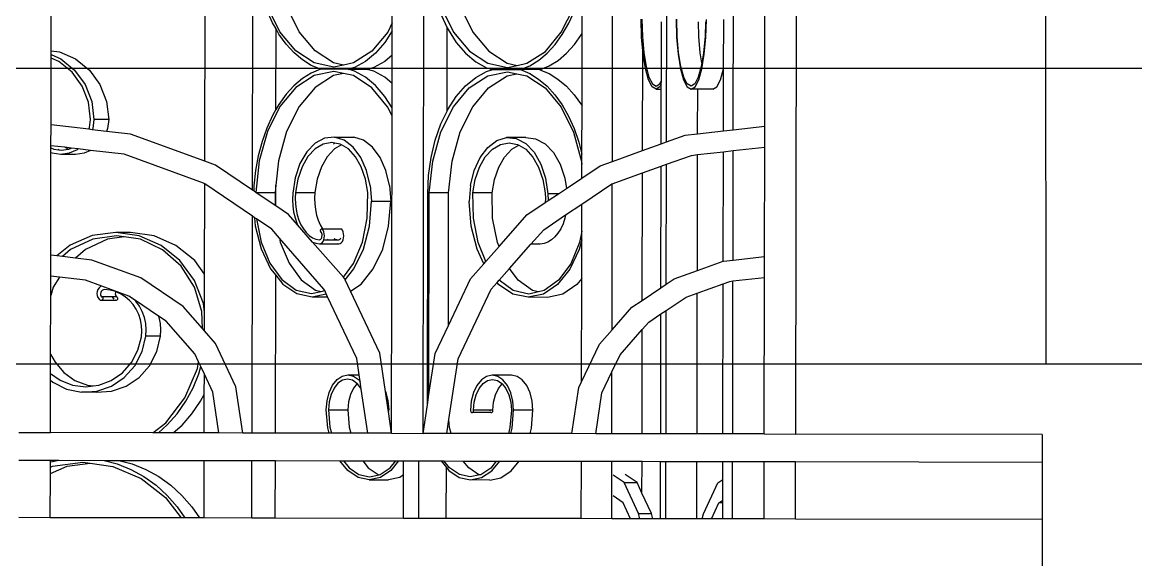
# Model space of a CAD drawing. Header units: millimetres. Extents: x 173236 to 801264, y -94969 to 615039.
# Drawn here: x 298172 to 298737, y -1973 to -1700 of the extents above; entities that cross this region are included whole.
import ezdxf

# ---------------------------------------------------------------- set-up
doc = ezdxf.new("R2010")
doc.units = ezdxf.units.MM
doc.header["$MEASUREMENT"] = 0
for name, color, linetype in [('VOX-A-ELEV-4-FAR', 137, 'Continuous'), ('VOX-A-STAIRS-STEPS', 140, 'Continuous'), ('VOX-A-WALL-PATT', 233, 'Continuous')]:
    doc.layers.add(name, color=color, linetype=linetype)

# ---------------------------------------------------------------- blocks, each defined once
blk = doc.blocks.new('STAIR')
at = {"layer": 'VOX-A-WALL-PATT'}
for p, q in [((293855.68, 853.59), (293856.96, 1553.93)), ((293871.38, 697.3), (293872.94, 1553.9)), ((293682.29, 697.64), (293683.62, 1423.82)), ((293493.56, 891.89), (293494.2, 1244.72)), ((293839.7, 851.78), (293840.14, 1091.04)), ((293571.5, 835.77), (293571.93, 1071.05)), ((293778.35, 835.66), (293778.77, 1070.63)), ((293805.85, 845.58), (293806.26, 1071.59)), ((293666.69, 906.05), (293666.88, 1011.36)), ((293595.71, 821.13), (293596.01, 983.63)), ((293763.03, 900.6), (293763.07, 925.01)), ((293605.91, 906.12), (293603.07, 912.45)), ((293609.66, 901.49), (293603.38, 914.18)), ((293619.46, 901.47), (293613.18, 914.16)), ((293691.46, 914.02), (293697.75, 901.33)), ((293691.46, 910.03), (293694.53, 903.56)), ((293701.26, 914), (293707.55, 901.31)), ((293752.45, 901.23), (293758.78, 913.9)), ((293756.22, 905.85), (293759.08, 912.16)), ((293607.73, 902.92), (293605.91, 906.12)), ((293666.69, 906.05), (293664.37, 901.39)), ((293666.69, 901.96), (293666.69, 906.05)), ((293752.93, 900.1), (293756.22, 905.85)), ((293793.18, 898.69), (293792.94, 907.88)), ((293793.33, 907.88), (293793.57, 899.09)), ((293803.21, 876.43), (293803.26, 906.59)), ((293810.73, 907.85), (293810.97, 898.66)), ((293811.23, 899.06), (293811, 907.85)), ((293822.26, 899.04), (293822.06, 906.56)), ((293825.62, 906.55), (293825.4, 899.04)), ((293825.78, 898.63), (293826.06, 907.82)), ((293834.82, 882.91), (293834.87, 907.8)), ((293607.65, 862.11), (293607.73, 902.92)), ((293609.18, 900.36), (293607.73, 902.92)), ((293612.83, 895.25), (293609.18, 900.36)), ((293617.72, 891.79), (293609.66, 901.49)), ((293627.52, 891.77), (293619.46, 901.47)), ((293664.37, 901.39), (293656.28, 891.72)), ((293666.69, 901.96), (293662.93, 896.13)), ((293666.66, 889.55), (293666.69, 901.96)), ((293694.46, 861.15), (293694.53, 903.56)), ((293694.53, 903.56), (293694.99, 902.59)), ((293694.99, 902.59), (293699.16, 896.06)), ((293697.75, 901.33), (293705.8, 891.63)), ((293707.55, 901.31), (293715.6, 891.61)), ((293744.36, 891.56), (293752.45, 901.23)), ((293749.26, 895.01), (293752.93, 900.1)), ((293759.06, 894.99), (293762.73, 900.08)), ((293762.73, 900.08), (293763.03, 900.6)), ((293762.96, 863.86), (293763.03, 900.6)), ((293793.79, 891.79), (293793.18, 898.69)), ((293793.57, 899.09), (293794.28, 890.91)), ((293810.97, 898.66), (293811.72, 890.1)), ((293811.95, 890.88), (293811.23, 899.06)), ((293822.98, 890.86), (293822.26, 899.04)), ((293825.4, 899.04), (293824.65, 890.85)), ((293825, 890.08), (293825.78, 898.63)), ((293616.82, 890.86), (293612.83, 895.25)), ((293662.93, 896.13), (293658.2, 890.68)), ((293699.16, 896.06), (293703.87, 890.59)), ((293745.26, 890.62), (293749.26, 895.01)), ((293755.06, 890.61), (293759.06, 894.99)), ((293493.49, 854.25), (293493.55, 888.12)), ((293493.55, 888.12), (293493.56, 889.9)), ((293497.48, 886.4), (293493.55, 888.12)), ((293493.56, 891.89), (293497.86, 891.29)), ((293493.56, 889.9), (293493.56, 891.89)), ((293493.56, 889.9), (293498.49, 887.74)), ((293497.86, 891.29), (293505.98, 887.73)), ((293498.49, 887.74), (293505.45, 882.09)), ((293505.98, 887.73), (293512.95, 882.08)), ((293621.09, 887.23), (293616.82, 890.86)), ((293627.03, 885.69), (293617.72, 891.79)), ((293625.59, 884.42), (293621.09, 887.23)), ((293636.83, 885.68), (293627.52, 891.77)), ((293656.28, 891.72), (293646.95, 885.66)), ((293658.2, 890.68), (293653.03, 886.4)), ((293666.66, 889.55), (293662.83, 886.38)), ((293666.64, 875.26), (293666.66, 889.55)), ((293703.87, 890.59), (293709.03, 886.3)), ((293705.8, 891.63), (293715.11, 885.53)), ((293715.6, 891.61), (293724.91, 885.52)), ((293735.03, 885.5), (293744.36, 891.56)), ((293740.97, 887.01), (293745.26, 890.62)), ((293750.77, 887), (293755.06, 890.61)), ((293793.69, 841.2), (293793.79, 891.79)), ((293793.93, 890.13), (293793.79, 891.79)), ((293795.14, 882.78), (293793.93, 890.13)), ((293794.28, 890.91), (293795.44, 883.88)), ((293811.72, 890.1), (293812.93, 882.75)), ((293813.1, 883.85), (293811.95, 890.88)), ((293823.8, 885.81), (293822.98, 890.86)), ((293823.77, 882.73), (293825, 890.08)), ((293824.65, 890.85), (293823.8, 885.81)), ((293504.14, 881), (293497.48, 886.4)), ((293505.45, 882.09), (293510.79, 874.73)), ((293512.95, 882.08), (293518.29, 874.72)), ((293630.27, 882.47), (293625.59, 884.42)), ((293630.27, 882.47), (293625.59, 880.54)), ((293636.98, 883.61), (293627.03, 885.69)), ((293644.31, 882.45), (293630.27, 882.47)), ((293641.88, 884.62), (293636.83, 885.68)), ((293641.88, 884.62), (293636.98, 883.61)), ((293646.95, 885.66), (293641.88, 884.62)), ((293647.53, 883.39), (293644.31, 882.45)), ((293647.53, 881.49), (293644.31, 882.45)), ((293644.31, 882.45), (293654.11, 882.43)), ((293653.03, 886.4), (293647.53, 883.39)), ((293653.01, 878.46), (293647.53, 881.49)), ((293657.33, 883.38), (293654.11, 882.43)), ((293657.33, 881.47), (293654.11, 882.43)), ((293662.83, 886.38), (293657.33, 883.38)), ((293709.03, 886.3), (293714.52, 883.27)), ((293714.51, 881.37), (293717.73, 882.31)), ((293714.52, 883.27), (293717.73, 882.31)), ((293715.11, 885.53), (293725.06, 883.45)), ((293717.73, 882.31), (293731.78, 882.29)), ((293724.91, 885.52), (293729.97, 884.45)), ((293725.06, 883.45), (293729.97, 884.45)), ((293729.97, 884.45), (293735.03, 885.5)), ((293731.78, 882.29), (293736.46, 884.22)), ((293741.58, 882.27), (293731.78, 882.29)), ((293731.78, 882.29), (293736.45, 880.34)), ((293736.46, 884.22), (293740.97, 887.01)), ((293741.58, 882.27), (293746.26, 884.2)), ((293741.58, 882.27), (293746.25, 880.32)), ((293746.26, 884.2), (293750.77, 887)), ((293796.71, 877.14), (293795.14, 882.78)), ((293795.44, 883.88), (293796.94, 878.48)), ((293812.93, 882.75), (293814.5, 877.11)), ((293814.61, 878.45), (293813.1, 883.85)), ((293823.47, 883.83), (293821.94, 878.44)), ((293822.17, 877.09), (293823.77, 882.73)), ((293823.8, 885.81), (293823.47, 883.83)), ((293833.19, 877.07), (293834.79, 882.71)), ((293834.77, 851.22), (293834.79, 882.71)), ((293834.79, 882.71), (293834.82, 882.91)), ((293509.24, 873.96), (293504.14, 881)), ((293621.07, 877.75), (293616.79, 874.14)), ((293627.01, 879.26), (293617.69, 873.21)), ((293625.59, 880.54), (293621.07, 877.75)), ((293636.98, 881.32), (293627.01, 879.26)), ((293636.81, 879.25), (293627.49, 873.19)), ((293641.88, 880.29), (293636.81, 879.25)), ((293641.88, 880.29), (293636.98, 881.32)), ((293646.94, 879.23), (293641.88, 880.29)), ((293656.24, 873.13), (293646.94, 879.23)), ((293658.17, 874.17), (293653.01, 878.46)), ((293662.81, 878.44), (293657.33, 881.47)), ((293666.64, 875.26), (293662.81, 878.44)), ((293703.84, 874.08), (293709.01, 878.36)), ((293705.77, 873.04), (293715.1, 879.1)), ((293709.01, 878.36), (293714.51, 881.37)), ((293715.1, 879.1), (293725.06, 881.15)), ((293715.57, 873.03), (293724.9, 879.09)), ((293724.9, 879.09), (293729.96, 880.13)), ((293725.06, 881.15), (293729.96, 880.13)), ((293729.96, 880.13), (293735.02, 879.07)), ((293735.02, 879.07), (293744.32, 872.97)), ((293736.45, 880.34), (293740.95, 877.53)), ((293740.95, 877.53), (293745.23, 873.9)), ((293746.25, 880.32), (293750.75, 877.51)), ((293750.75, 877.51), (293755.03, 873.89)), ((293798.56, 873.59), (293796.71, 877.14)), ((293796.94, 878.48), (293798.71, 875.09)), ((293802.5, 875.08), (293803.21, 876.43)), ((293803.2, 874.88), (293803.21, 876.43)), ((293814.5, 877.11), (293816.35, 873.56)), ((293816.37, 875.06), (293814.61, 878.45)), ((293821.94, 878.44), (293820.17, 875.05)), ((293820.31, 873.55), (293822.17, 877.09)), ((293831.34, 873.53), (293833.19, 877.07)), ((293512.45, 865.77), (293509.24, 873.96)), ((293510.79, 874.73), (293514.14, 866.17)), ((293518.29, 874.72), (293521.64, 866.15)), ((293617.69, 873.21), (293609.6, 863.53)), ((293616.79, 874.14), (293612.78, 869.76)), ((293627.49, 873.19), (293619.4, 863.51)), ((293664.3, 863.43), (293656.24, 873.13)), ((293662.88, 868.7), (293658.17, 874.17)), ((293666.61, 862.85), (293666.64, 875.26)), ((293697.68, 863.37), (293705.77, 873.04)), ((293699.11, 868.63), (293703.84, 874.08)), ((293707.48, 863.35), (293715.57, 873.03)), ((293744.32, 872.97), (293752.38, 863.27)), ((293745.23, 873.9), (293749.22, 869.51)), ((293755.03, 873.89), (293759.02, 869.49)), ((293800.54, 872.38), (293798.56, 873.59)), ((293798.71, 875.09), (293800.6, 873.93)), ((293802.52, 873.59), (293800.54, 872.38)), ((293800.54, 872.38), (293803.2, 872.38)), ((293800.6, 873.93), (293802.5, 875.08)), ((293803.2, 874.88), (293802.52, 873.59)), ((293803.15, 844.61), (293803.2, 872.38)), ((293803.2, 872.38), (293803.2, 874.88)), ((293816.35, 873.56), (293818.33, 872.35)), ((293818.27, 873.9), (293816.37, 875.06)), ((293820.17, 875.05), (293818.27, 873.9)), ((293818.33, 872.35), (293820.31, 873.55)), ((293821.65, 872.34), (293818.33, 872.35)), ((293821.61, 849.72), (293821.65, 872.34)), ((293829.35, 872.33), (293821.65, 872.34)), ((293829.35, 872.33), (293831.34, 873.53)), ((293513.53, 856.98), (293512.45, 865.77)), ((293514.14, 866.17), (293515.27, 856.98)), ((293521.64, 866.15), (293522.77, 856.97)), ((293609.11, 864.66), (293607.65, 862.11)), ((293612.78, 869.76), (293609.11, 864.66)), ((293666.61, 862.85), (293662.88, 868.7)), ((293694.92, 862.12), (293699.11, 868.63)), ((293749.22, 869.51), (293752.87, 864.4)), ((293759.02, 869.49), (293762.67, 864.38)), ((293605.82, 858.92), (293602.96, 852.6)), ((293609.6, 863.53), (293603.27, 850.86)), ((293607.65, 862.11), (293605.82, 858.92)), ((293619.4, 863.51), (293613.07, 850.85)), ((293666.61, 858.77), (293664.3, 863.43)), ((293666.61, 858.77), (293666.61, 862.85)), ((293691.35, 850.7), (293697.68, 863.37)), ((293691.36, 854.69), (293694.46, 861.15)), ((293694.46, 861.15), (293694.92, 862.12)), ((293701.15, 850.69), (293707.48, 863.35)), ((293752.38, 863.27), (293758.66, 850.58)), ((293752.87, 864.4), (293756.13, 858.64)), ((293762.67, 864.38), (293762.96, 863.86)), ((293762.92, 839.45), (293762.96, 863.86)), ((293493.47, 843.66), (293493.49, 854.25)), ((293512.64, 852.01), (293493.49, 854.25)), ((293513.02, 852.96), (293513.53, 856.98)), ((293515.27, 856.98), (293514.69, 852.39)), ((293522.77, 856.97), (293515.27, 856.98)), ((293522.77, 856.97), (293522.19, 852.38)), ((293666.31, 697.67), (293666.61, 858.77)), ((293688.5, 846.5), (293691.36, 854.69)), ((293756.13, 858.64), (293758.97, 852.32)), ((293839.7, 851.78), (293855.68, 853.59)), ((293855.66, 843), (293855.68, 853.59)), ((293512.64, 852.01), (293513.02, 852.96)), ((293514.45, 851.79), (293512.64, 852.01)), ((293514.69, 852.39), (293514.45, 851.79)), ((293521.62, 850.95), (293514.45, 851.79)), ((293522.19, 852.38), (293521.62, 850.95)), ((293533.81, 849.53), (293521.62, 850.95)), ((293571.5, 835.77), (293533.81, 849.53)), ((293603.27, 850.86), (293599.11, 836.03)), ((293602.96, 852.6), (293600.57, 845.8)), ((293613.07, 850.85), (293608.91, 836.01)), ((293637.31, 847.95), (293632.29, 847.43)), ((293642.25, 846.42), (293637.31, 847.95)), ((293637.31, 847.95), (293647.11, 847.93)), ((293652.05, 846.4), (293647.11, 847.93)), ((293687.19, 835.87), (293691.35, 850.7)), ((293696.99, 835.85), (293701.15, 850.69)), ((293719.66, 846.28), (293724.61, 847.79)), ((293734.4, 847.77), (293724.61, 847.79)), ((293724.61, 847.79), (293729.62, 847.25)), ((293734.4, 847.77), (293739.42, 847.24)), ((293758.66, 850.58), (293762.77, 835.73)), ((293758.97, 852.32), (293761.34, 845.5)), ((293805.85, 845.58), (293815.35, 849.01)), ((293815.35, 849.01), (293821.61, 849.72)), ((293821.61, 849.72), (293834.77, 851.22)), ((293834.77, 851.22), (293839.7, 851.78)), ((293493.47, 842.62), (293493.47, 843.66)), ((293500.43, 842.85), (293493.47, 843.66)), ((293493.47, 842.62), (293494.91, 841.99)), ((293493.47, 840.13), (293493.47, 842.62)), ((293494.91, 841.99), (293497.48, 841.65)), ((293497.48, 841.65), (293497.06, 841.99)), ((293498.73, 841.45), (293502.41, 841.98)), ((293500.43, 842.85), (293502.41, 841.98)), ((293503.68, 842.46), (293500.43, 842.85)), ((293502.41, 841.98), (293502.48, 841.97)), ((293502.48, 841.97), (293502.55, 841.98)), ((293502.55, 841.98), (293503.68, 842.46)), ((293507.33, 842.04), (293503.68, 842.46)), ((293507.33, 842.04), (293506.82, 841.63)), ((293513.59, 841.3), (293507.33, 842.04)), ((293600.57, 845.8), (293598.66, 838.59)), ((293627.5, 844.91), (293623.25, 840.53)), ((293627.52, 842.04), (293623.89, 838.11)), ((293632.29, 847.43), (293627.5, 844.91)), ((293631.62, 844.48), (293627.52, 842.04)), ((293635.96, 845.3), (293631.62, 844.48)), ((293637.32, 842.02), (293633.69, 838.09)), ((293637.52, 845), (293635.96, 845.3)), ((293637.3, 844.89), (293636.9, 844.47)), ((293637.52, 845), (293637.3, 844.89)), ((293640.85, 844.12), (293637.32, 842.02)), ((293640.29, 844.46), (293637.52, 845)), ((293640.85, 844.12), (293640.29, 844.46)), ((293644.38, 842.01), (293640.85, 844.12)), ((293646.8, 842.94), (293642.25, 846.42)), ((293648, 838.07), (293644.38, 842.01)), ((293650.67, 837.74), (293646.8, 842.94)), ((293656.6, 842.92), (293652.05, 846.4)), ((293660.47, 837.72), (293656.6, 842.92)), ((293686.41, 837.72), (293688.5, 846.5)), ((293711.21, 837.63), (293715.1, 842.82)), ((293715.1, 842.82), (293719.66, 846.28)), ((293717.52, 841.87), (293721.62, 844.31)), ((293721.62, 844.31), (293725.95, 845.14)), ((293725.95, 845.14), (293730.28, 844.3)), ((293727.32, 841.85), (293730.85, 843.96)), ((293729.62, 847.25), (293734.4, 844.71)), ((293730.28, 844.3), (293730.85, 843.96)), ((293730.85, 843.96), (293734.37, 841.84)), ((293734.4, 844.71), (293738.64, 840.32)), ((293739.42, 847.24), (293744.2, 844.69)), ((293744.2, 844.69), (293748.44, 840.3)), ((293761.34, 845.5), (293762.92, 839.45)), ((293793.69, 841.2), (293803.15, 844.61)), ((293803.15, 844.61), (293805.85, 845.58)), ((293839.68, 841.19), (293855.66, 843)), ((293855.56, 787.4), (293855.66, 843)), ((293493.37, 788.06), (293493.47, 840.13)), ((293494.04, 839.88), (293493.47, 840.13)), ((293498.4, 839.27), (293494.04, 839.88)), ((293497.54, 841.62), (293497.48, 841.65)), ((293497.54, 841.62), (293498.73, 841.45)), ((293502.76, 839.87), (293498.4, 839.27)), ((293505.89, 839.26), (293498.4, 839.27)), ((293506.82, 841.63), (293502.76, 839.87)), ((293510.25, 839.85), (293505.89, 839.26)), ((293513.59, 841.3), (293510.25, 839.85)), ((293530.66, 839.3), (293513.59, 841.3)), ((293570.93, 824.61), (293530.66, 839.3)), ((293598.66, 838.59), (293597.28, 831.09)), ((293623.25, 840.53), (293619.81, 834.58)), ((293623.89, 838.11), (293620.92, 832.92)), ((293633.69, 838.09), (293630.72, 832.9)), ((293650.95, 832.86), (293648, 838.07)), ((293653.62, 831.13), (293650.67, 837.74)), ((293663.42, 831.12), (293660.47, 837.72)), ((293685.13, 828.54), (293686.41, 837.72)), ((293708.24, 831.04), (293711.21, 837.63)), ((293710.91, 832.75), (293713.88, 837.95)), ((293713.88, 837.95), (293717.52, 841.87)), ((293720.71, 832.74), (293723.68, 837.93)), ((293723.68, 837.93), (293727.32, 841.85)), ((293734.37, 841.84), (293737.99, 837.9)), ((293737.99, 837.9), (293740.94, 832.7)), ((293738.64, 840.32), (293742.06, 834.35)), ((293748.44, 840.3), (293751.86, 834.34)), ((293762.91, 834.34), (293762.92, 839.45)), ((293778.35, 835.66), (293793.69, 841.2)), ((293805.83, 834.22), (293818.46, 838.78)), ((293818.46, 838.78), (293821.59, 839.13)), ((293821.48, 780.24), (293821.59, 839.13)), ((293821.59, 839.13), (293834.75, 840.63)), ((293834.65, 784.99), (293834.75, 840.63)), ((293834.75, 840.63), (293839.68, 841.19)), ((293839.58, 785.58), (293839.68, 841.19)), ((293576.99, 833.77), (293571.5, 835.77)), ((293595.71, 821.13), (293576.99, 833.77)), ((293597.28, 831.09), (293596.44, 823.37)), ((293599.11, 836.03), (293597.39, 819.99)), ((293608.91, 836.01), (293607.58, 823.63)), ((293619.81, 834.58), (293617.38, 827.42)), ((293620.92, 832.92), (293618.78, 826.75)), ((293630.72, 832.9), (293628.58, 826.73)), ((293653.07, 826.68), (293650.95, 832.86)), ((293655.46, 823.55), (293653.62, 831.13)), ((293665.26, 823.53), (293663.42, 831.12)), ((293685.47, 819.81), (293687.19, 835.87)), ((293695.27, 819.8), (293696.99, 835.85)), ((293706.37, 823.45), (293708.24, 831.04)), ((293708.77, 826.58), (293710.91, 832.75)), ((293718.57, 826.56), (293720.71, 832.74)), ((293740.94, 832.7), (293743.06, 826.52)), ((293742.06, 834.35), (293744.46, 827.19)), ((293751.86, 834.34), (293754.26, 827.17)), ((293762.77, 835.73), (293762.91, 834.34)), ((293762.9, 827.24), (293762.91, 834.34)), ((293762.9, 827.24), (293772.11, 833.41)), ((293772.11, 833.41), (293778.35, 835.66)), ((293793.67, 829.83), (293803.13, 833.24)), ((293803.01, 771.49), (293803.13, 833.24)), ((293803.13, 833.24), (293805.83, 834.22)), ((293805.72, 773.3), (293805.83, 834.22)), ((293617.38, 827.42), (293616.13, 819.52)), ((293618.78, 826.75), (293617.58, 819.94)), ((293628.58, 826.73), (293627.38, 819.92)), ((293654.24, 819.87), (293653.07, 826.68)), ((293684.69, 819.16), (293685.13, 828.54)), ((293707.58, 819.77), (293708.77, 826.58)), ((293717.38, 819.76), (293718.57, 826.56)), ((293743.06, 826.52), (293744.23, 819.71)), ((293744.46, 827.19), (293745.69, 819.28)), ((293754.26, 827.17), (293755.07, 821.99)), ((293755.07, 821.99), (293762.9, 827.24)), ((293778.32, 824.29), (293793.67, 829.83)), ((293793.55, 765.15), (293793.67, 829.83)), ((293571.48, 824.23), (293570.93, 824.61)), ((293571.4, 778.46), (293571.48, 824.23)), ((293595.69, 807.89), (293571.48, 824.23)), ((293596.34, 820.7), (293595.71, 821.13)), ((293596.44, 823.37), (293596.34, 820.7)), ((293597.39, 819.99), (293596.34, 820.7)), ((293597.42, 819.97), (293597.39, 819.99)), ((293597.42, 819.97), (293607.19, 819.96)), ((293607.31, 813.3), (293597.42, 819.97)), ((293607.58, 823.63), (293607.19, 819.96)), ((293607.19, 819.96), (293607.31, 813.3)), ((293607.56, 813.13), (293607.58, 823.63)), ((293616.13, 819.52), (293616.02, 816.34)), ((293617.58, 819.94), (293617.42, 817.03)), ((293617.58, 819.94), (293627.38, 819.92)), ((293627.38, 819.92), (293627.22, 817.01)), ((293653.96, 806.95), (293654.24, 819.87)), ((293655.46, 823.55), (293656.07, 815.45)), ((293665.26, 823.53), (293665.87, 815.43)), ((293685.28, 717.31), (293685.47, 819.81)), ((293695.27, 819.8), (293685.47, 819.81)), ((293695.15, 752.31), (293695.27, 819.8)), ((293706.37, 823.45), (293705.73, 815.36)), ((293717.38, 819.76), (293707.58, 819.77)), ((293707.81, 806.85), (293707.58, 819.77)), ((293717.61, 806.83), (293717.38, 819.76)), ((293744.23, 819.71), (293744.38, 816.8)), ((293751, 819.27), (293755.07, 821.99)), ((293762.87, 814), (293778.14, 824.23)), ((293778.14, 824.23), (293778.32, 824.29)), ((293778.19, 750.13), (293778.32, 824.29)), ((293616.02, 816.34), (293616.18, 813.17)), ((293617.42, 817.03), (293617.51, 814.11)), ((293617.51, 814.11), (293617.86, 811.25)), ((293627.22, 817.01), (293627.31, 814.1)), ((293627.31, 814.1), (293627.66, 811.23)), ((293655.03, 802.88), (293656.07, 815.45)), ((293656.07, 815.45), (293665.87, 815.43)), ((293664.83, 802.86), (293665.87, 815.43)), ((293684.49, 712.12), (293684.69, 819.16)), ((293706.72, 802.78), (293705.73, 815.36)), ((293734.97, 808.53), (293744.31, 814.79)), ((293744.38, 816.8), (293744.31, 814.79)), ((293744.31, 814.79), (293745.77, 815.77)), ((293751, 819.27), (293745.69, 819.28)), ((293745.69, 819.28), (293745.79, 816.1)), ((293745.77, 815.77), (293751, 819.27)), ((293745.79, 816.1), (293745.77, 815.77)), ((293754.65, 808.5), (293762.87, 814)), ((293762.85, 800.28), (293762.87, 814)), ((293607.56, 813.13), (293607.31, 813.3)), ((293614.04, 808.75), (293607.56, 813.13)), ((293618.62, 803.51), (293614.04, 808.75)), ((293616.18, 813.17), (293616.61, 810.07)), ((293616.61, 810.07), (293617.31, 807.1)), ((293617.86, 811.25), (293618.45, 808.49)), ((293618.45, 808.49), (293619.27, 805.9)), ((293627.66, 811.23), (293628.25, 808.48)), ((293628.25, 808.48), (293629.07, 805.88)), ((293720.87, 792.5), (293734.97, 808.53)), ((293743.5, 801.03), (293754.65, 808.5)), ((293754.65, 808.5), (293754.26, 806.85)), ((293595.49, 697.8), (293595.69, 807.89)), ((293596.82, 807.13), (293595.69, 807.89)), ((293596.82, 807.13), (293597.15, 802.98)), ((293597.73, 806.52), (293596.82, 807.13)), ((293597.15, 802.98), (293600.12, 791.26)), ((293597.73, 806.52), (293600.05, 794.74)), ((293605.48, 801.28), (293597.73, 806.52)), ((293617.31, 807.1), (293618.25, 804.31)), ((293618.25, 804.31), (293618.62, 803.51)), ((293626.26, 794.76), (293618.62, 803.51)), ((293619.27, 805.9), (293620.31, 803.52)), ((293620.31, 803.52), (293621.54, 801.4)), ((293629.07, 805.88), (293630.11, 803.5)), ((293630.11, 803.5), (293631.31, 801.42)), ((293651.49, 794.65), (293653.96, 806.95)), ((293652.02, 791.16), (293655.03, 802.88)), ((293661.82, 791.14), (293664.83, 802.86)), ((293709.7, 791.06), (293706.72, 802.78)), ((293710.23, 794.54), (293707.81, 806.85)), ((293720.03, 794.52), (293717.61, 806.83)), ((293753.31, 804.07), (293752.13, 801.52)), ((293754.26, 806.85), (293753.31, 804.07)), ((293514.38, 798), (293503.25, 793.17)), ((293526.32, 799.64), (293514.38, 798)), ((293526.79, 797.98), (293514.64, 796.2)), ((293530.54, 797.42), (293522.13, 796.19)), ((293538.26, 797.96), (293526.32, 799.64)), ((293533.82, 799.62), (293526.32, 799.64)), ((293530.54, 797.42), (293526.79, 797.98)), ((293538.94, 796.16), (293530.54, 797.42)), ((293545.76, 797.95), (293533.82, 799.62)), ((293549.38, 793.09), (293538.26, 797.96)), ((293556.87, 793.07), (293545.76, 797.95)), ((293609.45, 796.73), (293605.48, 801.28)), ((293609.45, 796.73), (293609.85, 794.72)), ((293631.98, 770.92), (293609.45, 796.73)), ((293621.54, 801.4), (293622.95, 799.58)), ((293622.95, 799.58), (293624.49, 798.1)), ((293624.49, 798.1), (293626.16, 796.98)), ((293626.16, 796.98), (293627.9, 796.26)), ((293630.27, 800.51), (293630.29, 800.76)), ((293630.29, 800.26), (293630.27, 800.51)), ((293630.29, 800.76), (293630.36, 800.99)), ((293630.35, 800.03), (293630.29, 800.26)), ((293630.44, 799.83), (293630.35, 800.03)), ((293630.36, 800.99), (293630.45, 801.18)), ((293630.56, 799.67), (293630.44, 799.83)), ((293630.45, 801.18), (293630.58, 801.33)), ((293630.7, 799.57), (293630.56, 799.67)), ((293630.58, 801.33), (293630.72, 801.43)), ((293630.64, 796.53), (293630.86, 796.96)), ((293630.91, 799.11), (293630.7, 799.57)), ((293630.72, 801.43), (293630.87, 801.46)), ((293630.86, 796.96), (293631, 797.47)), ((293630.87, 801.46), (293631.03, 801.42)), ((293631.03, 798.59), (293630.91, 799.11)), ((293631, 797.47), (293631.06, 798.03)), ((293631.54, 800.78), (293631.03, 801.42)), ((293631.03, 801.42), (293631.31, 801.42)), ((293631.06, 798.03), (293631.03, 798.59)), ((293631.31, 801.42), (293640.52, 801.41)), ((293631.94, 799.94), (293631.54, 800.78)), ((293632.18, 798.96), (293631.94, 799.94)), ((293631.94, 795.94), (293632.18, 796.87)), ((293632.27, 797.92), (293632.18, 798.96)), ((293632.18, 796.87), (293632.27, 797.92)), ((293640.44, 796.51), (293640.62, 796.86)), ((293640.52, 801.41), (293640.67, 801.44)), ((293640.67, 801.44), (293640.83, 801.4)), ((293641.34, 800.76), (293640.83, 801.4)), ((293641.73, 799.92), (293641.34, 800.76)), ((293641.98, 798.95), (293641.73, 799.92)), ((293641.73, 795.88), (293641.98, 796.85)), ((293642.07, 797.9), (293641.98, 798.95)), ((293641.98, 796.85), (293642.07, 797.9)), ((293737.04, 793.68), (293743.5, 801.03)), ((293749.17, 797.36), (293747.45, 795.82)), ((293750.74, 799.27), (293749.17, 797.36)), ((293752.13, 801.52), (293750.74, 799.27)), ((293762.85, 800.28), (293761.68, 794.45)), ((293762.84, 795.82), (293762.85, 800.28)), ((293503.25, 793.17), (293496.45, 787.7)), ((293514.64, 796.2), (293503.42, 790.95)), ((293522.13, 796.19), (293510.91, 790.94)), ((293550.14, 790.87), (293538.94, 796.16)), ((293558.91, 785.35), (293549.38, 793.09)), ((293566.41, 785.33), (293556.87, 793.07)), ((293600.05, 794.74), (293604.47, 784)), ((293600.12, 791.26), (293604.87, 781.18)), ((293609.85, 794.72), (293614.27, 783.98)), ((293626.26, 794.76), (293627.81, 794.17)), ((293641.85, 776.89), (293626.26, 794.76)), ((293627.81, 794.17), (293629.77, 793.88)), ((293627.9, 796.26), (293629.69, 795.94)), ((293629.69, 795.94), (293630.03, 796)), ((293629.77, 793.88), (293630.41, 794.02)), ((293629.77, 793.88), (293639.57, 793.86)), ((293630.03, 796), (293630.36, 796.2)), ((293630.36, 796.2), (293630.64, 796.53)), ((293630.41, 794.02), (293631.01, 794.42)), ((293631.01, 794.42), (293631.53, 795.06)), ((293631.53, 795.06), (293631.93, 795.9)), ((293631.93, 795.9), (293631.94, 795.94)), ((293631.94, 795.94), (293634.02, 795.93)), ((293633.62, 796.25), (293633.88, 796.02)), ((293633.88, 796.02), (293634.02, 795.93)), ((293634.02, 795.93), (293634.08, 795.89)), ((293634.08, 795.89), (293639.49, 795.92)), ((293637.05, 796.51), (293637.7, 796.24)), ((293637.7, 796.24), (293639.49, 795.92)), ((293638.62, 794), (293639.57, 793.86)), ((293639.49, 795.92), (293639.83, 795.98)), ((293639.57, 793.86), (293640.21, 794)), ((293639.83, 795.98), (293640.16, 796.18)), ((293640.16, 796.18), (293640.44, 796.51)), ((293640.21, 794), (293640.81, 794.4)), ((293640.81, 794.4), (293641.33, 795.04)), ((293641.33, 795.04), (293641.73, 795.88)), ((293647.02, 783.92), (293651.49, 794.65)), ((293647.24, 781.11), (293652.02, 791.16)), ((293657.04, 781.09), (293661.82, 791.14)), ((293714.2, 784.91), (293710.23, 794.54)), ((293714.2, 784.91), (293720.87, 792.5)), ((293720.87, 792.5), (293720.03, 794.52)), ((293726.22, 781.37), (293737.04, 793.68)), ((293741.75, 793.68), (293737.04, 793.68)), ((293741.11, 793.82), (293740.89, 793.96)), ((293741.75, 793.68), (293741.11, 793.82)), ((293743.71, 793.96), (293741.75, 793.68)), ((293745.62, 794.67), (293743.71, 793.96)), ((293747.45, 795.82), (293745.62, 794.67)), ((293761.68, 794.45), (293757.21, 783.72)), ((293762.84, 795.82), (293761.59, 790.96)), ((293762.8, 776.17), (293762.84, 795.82)), ((293493.35, 777.47), (293493.37, 788.06)), ((293496.45, 787.7), (293493.37, 788.06)), ((293499.35, 787.36), (293496.45, 787.7)), ((293503.42, 790.95), (293499.35, 787.36)), ((293505.98, 786.58), (293499.35, 787.36)), ((293510.91, 790.94), (293505.98, 786.58)), ((293514.14, 785.63), (293505.98, 786.58)), ((293539.11, 776.51), (293514.14, 785.63)), ((293559.52, 782.53), (293550.14, 790.87)), ((293713.15, 783.72), (293709.7, 791.06)), ((293761.59, 790.96), (293756.81, 780.91)), ((293834.79, 785.04), (293839.58, 785.58)), ((293839.58, 785.58), (293855.56, 787.4)), ((293855.54, 776.81), (293855.56, 787.4)), ((293566.23, 775.27), (293558.91, 785.35)), ((293566.35, 771.78), (293559.52, 782.53)), ((293571.4, 778.46), (293566.41, 785.33)), ((293604.47, 784), (293610.56, 775.67)), ((293604.87, 781.18), (293607.5, 777.89)), ((293614.27, 783.98), (293620.36, 775.65)), ((293641.85, 776.89), (293647.02, 783.92)), ((293642.76, 775.55), (293647.24, 781.11)), ((293650.82, 773.38), (293657.04, 781.09)), ((293706.44, 776.08), (293713.15, 783.72)), ((293713.15, 783.72), (293714.2, 784.91)), ((293720.92, 775.34), (293726.22, 781.37)), ((293730.55, 775.45), (293726.22, 781.37)), ((293756.81, 780.91), (293750.59, 773.2)), ((293757.21, 783.72), (293751.09, 775.41)), ((293809.78, 776.02), (293821.48, 780.24)), ((293821.48, 780.24), (293834.65, 784.99)), ((293834.65, 784.99), (293834.79, 785.04)), ((293493.33, 767.68), (293493.35, 777.47)), ((293497.86, 776.94), (293493.35, 777.47)), ((293497.86, 776.94), (293494.64, 771.92)), ((293510.99, 775.4), (293497.86, 776.94)), ((293519.25, 772.39), (293510.99, 775.4)), ((293560.54, 762.05), (293539.11, 776.51)), ((293570.81, 763.54), (293566.23, 775.27)), ((293571.36, 759.09), (293571.4, 778.46)), ((293607.35, 697.78), (293607.5, 777.89)), ((293607.5, 777.89), (293611.06, 773.45)), ((293610.56, 775.67), (293617.83, 770.39)), ((293620.36, 775.65), (293627.63, 770.37)), ((293642.45, 776.19), (293641.85, 776.89)), ((293642.76, 775.55), (293642.45, 776.19)), ((293645.46, 769.8), (293642.76, 775.55)), ((293695.15, 752.31), (293706.44, 776.08)), ((293716.89, 770.76), (293719.89, 774.17)), ((293719.89, 774.17), (293720.92, 775.34)), ((293720.63, 773.25), (293719.89, 774.17)), ((293728.02, 770.18), (293720.92, 775.34)), ((293737.82, 770.17), (293730.55, 775.45)), ((293751.09, 775.41), (293743.8, 770.16)), ((293762.8, 776.17), (293760.39, 773.18)), ((293762.71, 723.72), (293762.8, 776.17)), ((293805.72, 773.3), (293809.78, 776.02)), ((293834.63, 773.62), (293837.9, 774.8)), ((293837.9, 774.8), (293839.56, 774.99)), ((293839.42, 697.35), (293839.56, 774.99)), ((293839.56, 774.99), (293855.54, 776.81)), ((293855.4, 697.32), (293855.54, 776.81)), ((293494.64, 771.92), (293493.33, 767.68)), ((293516.88, 769.68), (293516.75, 768.64)), ((293516.75, 768.64), (293516.87, 767.59)), ((293517.26, 770.66), (293516.88, 769.68)), ((293517.87, 771.5), (293517.26, 770.66)), ((293518.67, 772.14), (293517.87, 771.5)), ((293518.69, 769.08), (293518.6, 768.53)), ((293518.6, 768.53), (293518.65, 767.97)), ((293519.25, 772.39), (293518.67, 772.14)), ((293518.91, 769.6), (293518.69, 769.08)), ((293519.25, 770.03), (293518.91, 769.6)), ((293533.05, 767.35), (293519.25, 772.39)), ((293519.68, 770.36), (293519.25, 770.03)), ((293520.18, 770.56), (293519.68, 770.36)), ((293520.71, 770.61), (293520.18, 770.56)), ((293523.46, 770.29), (293520.71, 770.61)), ((293526.15, 769.57), (293523.46, 770.29)), ((293526.18, 769.07), (293526.1, 768.51)), ((293526.1, 768.51), (293526.15, 767.95)), ((293526.36, 769.48), (293526.15, 769.57)), ((293526.36, 769.48), (293526.18, 769.07)), ((293528.71, 768.45), (293526.36, 769.48)), ((293570.09, 759.47), (293566.35, 771.78)), ((293611.06, 773.45), (293618.27, 768.58)), ((293617.83, 770.39), (293625.72, 768.57)), ((293618.27, 768.58), (293626.02, 766.91)), ((293625.72, 768.57), (293630.62, 769.68)), ((293627.63, 770.37), (293630.62, 769.68)), ((293630.62, 769.68), (293632.37, 770.08)), ((293632.37, 770.08), (293631.98, 770.92)), ((293633.15, 768.42), (293632.37, 770.08)), ((293645.46, 769.8), (293650.82, 773.38)), ((293660.28, 738.31), (293645.46, 769.8)), ((293700.14, 735.49), (293716.89, 770.76)), ((293727.85, 768.38), (293720.63, 773.25)), ((293735.91, 768.37), (293728.02, 770.18)), ((293740.81, 769.48), (293735.91, 768.37)), ((293740.81, 769.48), (293737.82, 770.17)), ((293743.8, 770.16), (293740.81, 769.48)), ((293750.59, 773.2), (293743.35, 768.35)), ((293760.39, 773.18), (293753.15, 768.34)), ((293793.55, 765.15), (293803.01, 771.49)), ((293803.01, 771.49), (293805.72, 773.3)), ((293815.81, 766.84), (293821.46, 768.87)), ((293821.33, 697.39), (293821.46, 768.87)), ((293821.46, 768.87), (293834.63, 773.62)), ((293834.49, 697.36), (293834.63, 773.62)), ((293493.28, 737.92), (293493.33, 767.68)), ((293516.87, 767.59), (293517.26, 766.62)), ((293517.26, 766.62), (293517.86, 765.78)), ((293517.86, 765.78), (293518.66, 765.13)), ((293518.65, 767.97), (293518.84, 767.44)), ((293518.89, 765.1), (293518.66, 765.13)), ((293518.84, 767.44), (293519.15, 766.98)), ((293519.14, 765.13), (293518.89, 765.1)), ((293519.35, 765.22), (293519.14, 765.13)), ((293526.15, 765.12), (293519.14, 765.13)), ((293519.15, 766.98), (293519.37, 766.89)), ((293524.61, 766.97), (293519.15, 766.98)), ((293519.54, 765.37), (293519.35, 765.22)), ((293519.37, 766.89), (293519.56, 766.73)), ((293519.69, 765.57), (293519.54, 765.37)), ((293519.56, 766.73), (293519.7, 766.53)), ((293519.78, 765.8), (293519.69, 765.57)), ((293519.7, 766.53), (293519.79, 766.3)), ((293519.82, 766.05), (293519.78, 765.8)), ((293519.79, 766.3), (293519.82, 766.05)), ((293524.61, 766.97), (293524.75, 766.6)), ((293526.65, 766.97), (293524.61, 766.97)), ((293524.75, 766.6), (293525.34, 765.79)), ((293525.86, 765.36), (293526.15, 765.12)), ((293526.15, 767.95), (293526.34, 767.43)), ((293526.39, 765.08), (293526.15, 765.12)), ((293526.34, 767.43), (293526.65, 766.97)), ((293526.63, 765.11), (293526.39, 765.08)), ((293526.85, 765.21), (293526.63, 765.11)), ((293526.65, 766.97), (293526.87, 766.87)), ((293527.04, 765.36), (293526.85, 765.21)), ((293526.87, 766.87), (293527.05, 766.72)), ((293527.19, 765.55), (293527.04, 765.36)), ((293527.05, 766.72), (293527.2, 766.52)), ((293527.28, 765.79), (293527.19, 765.55)), ((293527.2, 766.52), (293527.28, 766.28)), ((293527.28, 766.28), (293527.31, 766.03)), ((293527.31, 766.03), (293527.28, 765.79)), ((293531.1, 766.97), (293528.71, 768.45)), ((293533.26, 765.15), (293531.1, 766.97)), ((293535.93, 765.41), (293533.05, 767.35)), ((293535.16, 763.03), (293533.26, 765.15)), ((293536.77, 760.65), (293535.16, 763.03)), ((293536.52, 764.78), (293535.93, 765.41)), ((293548.09, 757.2), (293535.93, 765.41)), ((293538.33, 762.23), (293536.52, 764.78)), ((293571.36, 759.09), (293570.81, 763.54)), ((293626.02, 766.91), (293633.15, 768.42)), ((293626.02, 766.91), (293633.87, 766.9)), ((293633.87, 766.9), (293633.15, 768.42)), ((293648.6, 735.59), (293633.87, 766.9)), ((293735.6, 766.71), (293727.85, 768.38)), ((293743.35, 768.35), (293735.6, 766.71)), ((293745.4, 766.69), (293735.6, 766.71)), ((293753.15, 768.34), (293745.4, 766.69)), ((293788.3, 761.63), (293793.55, 765.15)), ((293805.69, 760.06), (293815.81, 766.84)), ((293538.03, 758.05), (293536.77, 760.65)), ((293538.94, 755.29), (293538.03, 758.05)), ((293539.79, 759.44), (293538.33, 762.23)), ((293540.86, 756.47), (293539.79, 759.44)), ((293548.35, 756.46), (293548.09, 757.2)), ((293551.98, 754.57), (293548.09, 757.2)), ((293570.34, 750.81), (293560.54, 762.05)), ((293570.34, 750.81), (293570.09, 759.47)), ((293571.34, 749.66), (293571.36, 759.09)), ((293778.19, 750.13), (293788.3, 761.63)), ((293796.83, 754.13), (293802.99, 758.25)), ((293802.88, 697.42), (293802.99, 758.25)), ((293802.99, 758.25), (293805.69, 760.06)), ((293805.58, 697.42), (293805.69, 760.06)), ((293539.47, 752.43), (293538.94, 755.29)), ((293539.62, 749.51), (293539.47, 752.43)), ((293541.53, 753.37), (293540.86, 756.47)), ((293541.78, 750.2), (293541.53, 753.37)), ((293549.02, 753.36), (293548.35, 756.46)), ((293549.28, 750.19), (293549.02, 753.36)), ((293566.49, 737.94), (293551.98, 754.57)), ((293688.47, 738.25), (293695.15, 752.31)), ((293793.53, 750.37), (293796.83, 754.13)), ((293537.54, 739.8), (293539.37, 746.61)), ((293539.37, 746.61), (293539.62, 749.51)), ((293539.69, 739.12), (293541.62, 747.03)), ((293541.62, 747.03), (293541.78, 750.2)), ((293549.11, 747.01), (293541.62, 747.03)), ((293547.19, 739.11), (293549.11, 747.01)), ((293549.11, 747.01), (293549.28, 750.19)), ((293571.34, 749.66), (293570.34, 750.81)), ((293576.97, 743.22), (293571.34, 749.66)), ((293771.8, 742.86), (293778.19, 750.13)), ((293782.26, 737.55), (293793.53, 750.37)), ((293793.43, 697.44), (293793.53, 750.37)), ((293587.28, 721.31), (293576.97, 743.22)), ((293762.71, 723.72), (293771.8, 742.86)), ((293493.26, 728.01), (293493.28, 737.92)), ((293493.28, 737.92), (293495.51, 733.7)), ((293534.25, 733.63), (293537.54, 739.8)), ((293535.96, 731.97), (293539.69, 739.12)), ((293543.46, 731.95), (293547.19, 739.11)), ((293568.39, 733.9), (293566.49, 737.94)), ((293649.83, 727.29), (293648.6, 735.59)), ((293663.16, 718.88), (293660.28, 738.31)), ((293685.28, 717.31), (293688.47, 738.25)), ((293695.45, 704.66), (293700.14, 735.49)), ((293778.15, 728.9), (293782.26, 737.55)), ((293495.51, 733.7), (293500.06, 728.49)), ((293529.68, 728.44), (293534.25, 733.63)), ((293530.66, 726.02), (293535.96, 731.97)), ((293538.16, 726), (293543.46, 731.95)), ((293561.44, 715.66), (293567.83, 730.5)), ((293567.83, 730.5), (293568.39, 733.9)), ((293569.52, 731.5), (293568.39, 733.9)), ((293568.52, 727.93), (293569.52, 731.5)), ((293571.3, 727.71), (293569.52, 731.5)), ((293493.21, 697.99), (293493.26, 724.64)), ((293493.26, 728.01), (293498.14, 724.56)), ((293493.26, 724.64), (293493.26, 728.01)), ((293493.26, 724.64), (293494.41, 723.63)), ((293494.41, 723.63), (293501.42, 720.15)), ((293498.14, 724.56), (293504.44, 722.1)), ((293500.06, 728.49), (293505.64, 724.55)), ((293505.64, 724.55), (293511.94, 722.09)), ((293517.78, 722.08), (293524.09, 724.52)), ((293524.09, 724.52), (293529.68, 728.44)), ((293524.12, 721.65), (293530.66, 726.02)), ((293531.62, 721.63), (293538.16, 726)), ((293565.6, 720.73), (293568.52, 727.93)), ((293571.29, 717.38), (293571.3, 727.71)), ((293575.6, 718.59), (293571.3, 727.71)), ((293636.39, 722.12), (293638.66, 724.93)), ((293638.66, 724.93), (293641.31, 726.7)), ((293641.44, 724.59), (293639.12, 723.04)), ((293641.31, 726.7), (293644.14, 727.3)), ((293643.92, 725.12), (293641.44, 724.59)), ((293646.4, 724.58), (293643.92, 725.12)), ((293644.14, 727.3), (293646.97, 726.69)), ((293644.14, 727.3), (293649.83, 727.29)), ((293648.71, 723.02), (293646.4, 724.58)), ((293646.97, 726.69), (293649.6, 724.91)), ((293649.6, 724.91), (293650.32, 724.02)), ((293650.32, 724.02), (293649.83, 727.29)), ((293650.9, 720.12), (293650.32, 724.02)), ((293711.87, 724.8), (293709.59, 721.98)), ((293714.51, 726.57), (293711.87, 724.8)), ((293712.75, 722.91), (293715.07, 724.46)), ((293717.34, 727.17), (293714.51, 726.57)), ((293715.07, 724.46), (293717.55, 724.98)), ((293727.14, 727.15), (293717.34, 727.17)), ((293720.17, 726.56), (293717.34, 727.17)), ((293717.55, 724.98), (293720.03, 724.45)), ((293720.03, 724.45), (293722.34, 722.89)), ((293722.8, 724.78), (293720.17, 726.56)), ((293725.07, 721.96), (293722.8, 724.78)), ((293729.97, 726.54), (293727.14, 727.15)), ((293732.6, 724.76), (293729.97, 726.54)), ((293734.87, 721.94), (293732.6, 724.76)), ((293761.41, 720.99), (293762.71, 723.72)), ((293773.08, 718.23), (293778.15, 728.9)), ((293778.09, 697.47), (293778.15, 728.9)), ((293501.42, 720.15), (293509.02, 718.62)), ((293504.44, 722.1), (293511.11, 721.26)), ((293509.02, 718.62), (293516.75, 719.13)), ((293516.52, 718.6), (293509.02, 718.62)), ((293511.11, 721.26), (293514.86, 721.72)), ((293511.94, 722.09), (293514.86, 721.72)), ((293514.86, 721.72), (293517.78, 722.08)), ((293516.52, 718.6), (293524.25, 719.11)), ((293516.75, 719.13), (293524.12, 721.65)), ((293524.25, 719.11), (293531.62, 721.63)), ((293561.91, 713.93), (293565.6, 720.73)), ((293578.68, 697.83), (293575.6, 718.59)), ((293590.76, 697.81), (293587.28, 721.31)), ((293633.55, 714.17), (293634.65, 718.45)), ((293634.65, 718.45), (293636.39, 722.12)), ((293637.13, 720.57), (293635.6, 717.35)), ((293639.12, 723.04), (293637.13, 720.57)), ((293646.93, 720.55), (293645.4, 717.33)), ((293648.82, 722.89), (293646.93, 720.55)), ((293648.82, 722.89), (293648.71, 723.02)), ((293650.69, 720.55), (293648.82, 722.89)), ((293650.9, 720.12), (293650.69, 720.55)), ((293654.22, 697.69), (293650.9, 720.12)), ((293663.16, 718.88), (293663.4, 718.39)), ((293664.55, 709.52), (293663.16, 718.88)), ((293663.4, 718.39), (293664.48, 714.11)), ((293707.85, 718.31), (293706.75, 714.03)), ((293709.59, 721.98), (293707.85, 718.31)), ((293709.23, 717.22), (293710.76, 720.44)), ((293710.76, 720.44), (293712.75, 722.91)), ((293719.03, 717.2), (293720.56, 720.42)), ((293720.56, 720.42), (293722.45, 722.76)), ((293722.34, 722.89), (293722.45, 722.76)), ((293722.45, 722.76), (293724.32, 720.41)), ((293724.32, 720.41), (293725.84, 717.19)), ((293726.8, 718.28), (293725.07, 721.96)), ((293727.88, 714), (293726.8, 718.28)), ((293736.6, 718.26), (293734.87, 721.94)), ((293737.68, 713.98), (293736.6, 718.26)), ((293757.84, 697.5), (293761.41, 720.99)), ((293769.93, 697.48), (293773.08, 718.23)), ((293551.71, 703), (293561.44, 715.66)), ((293557.52, 707.62), (293561.91, 713.93)), ((293565.01, 707.6), (293569.41, 713.91)), ((293569.41, 713.91), (293571.29, 717.38)), ((293571.25, 697.84), (293571.29, 717.38)), ((293633.17, 709.58), (293633.55, 714.17)), ((293634.63, 713.6), (293634.3, 709.58)), ((293635.6, 717.35), (293634.63, 713.6)), ((293644.43, 713.58), (293644.1, 709.56)), ((293645.4, 717.33), (293644.43, 713.58)), ((293664.48, 714.11), (293664.84, 709.52)), ((293682.29, 697.64), (293684.49, 712.12)), ((293684.49, 712.12), (293685.28, 717.31)), ((293706.75, 714.03), (293706.37, 709.44)), ((293707.93, 709.44), (293708.26, 713.47)), ((293708.26, 713.47), (293709.23, 717.22)), ((293717.73, 709.42), (293718.06, 713.45)), ((293718.06, 713.45), (293719.03, 717.2)), ((293725.84, 717.19), (293726.79, 713.43)), ((293726.79, 713.43), (293727.11, 709.41)), ((293728.25, 709.4), (293727.88, 714)), ((293738.05, 709.39), (293737.68, 713.98)), ((293552.46, 701.88), (293557.52, 707.62)), ((293559.96, 701.86), (293565.01, 707.6)), ((293633.89, 700.39), (293633.17, 709.58)), ((293634.3, 709.58), (293644.1, 709.56)), ((293634.3, 709.58), (293635, 700.79)), ((293644.1, 709.56), (293644.8, 700.77)), ((293664.55, 709.52), (293664.84, 709.52)), ((293664.67, 708.74), (293664.55, 709.52)), ((293664.74, 708.89), (293664.67, 708.74)), ((293666.31, 697.67), (293664.67, 708.74)), ((293664.82, 709.19), (293664.74, 708.89)), ((293664.84, 709.52), (293664.82, 709.19)), ((293706.37, 709.44), (293706.39, 709.12)), ((293706.39, 709.12), (293706.47, 708.81)), ((293706.47, 708.81), (293706.59, 708.55)), ((293706.59, 708.55), (293706.76, 708.35)), ((293706.76, 708.35), (293706.94, 708.22)), ((293706.94, 708.22), (293707.15, 708.18)), ((293707.15, 708.18), (293707.35, 708.22)), ((293707.35, 708.22), (293707.54, 708.35)), ((293716.74, 708.2), (293707.35, 708.22)), ((293707.54, 708.35), (293707.7, 708.55)), ((293707.7, 708.55), (293707.82, 708.81)), ((293707.82, 708.81), (293707.9, 709.11)), ((293707.9, 709.11), (293707.93, 709.44)), ((293716.17, 709.43), (293707.93, 709.44)), ((293716.17, 709.43), (293716.19, 709.1)), ((293717.73, 709.42), (293716.17, 709.43)), ((293716.39, 708.53), (293716.56, 708.33)), ((293716.56, 708.33), (293716.74, 708.2)), ((293716.74, 708.2), (293716.95, 708.16)), ((293716.95, 708.16), (293717.15, 708.2)), ((293717.15, 708.2), (293717.34, 708.33)), ((293717.34, 708.33), (293717.5, 708.53)), ((293717.5, 708.53), (293717.62, 708.79)), ((293717.62, 708.79), (293717.7, 709.1)), ((293717.7, 709.1), (293717.73, 709.42)), ((293727.11, 709.41), (293726.38, 700.62)), ((293727.48, 700.22), (293728.25, 709.4)), ((293738.05, 709.39), (293728.25, 709.4)), ((293737.28, 700.2), (293738.05, 709.39)), ((293545.13, 697.89), (293551.71, 703)), ((293548.04, 697.89), (293552.46, 701.88)), ((293555.53, 697.87), (293559.96, 701.86)), ((293635, 700.79), (293635.77, 697.73)), ((293644.8, 700.77), (293645.57, 697.71)), ((293694.38, 697.62), (293695.45, 704.66)), ((293695.77, 700.68), (293695.45, 704.66)), ((293696.54, 697.61), (293695.77, 700.68)), ((293477.23, 698.02), (293493.21, 697.99)), ((293545.13, 697.89), (293493.21, 697.99)), ((293548.04, 697.89), (293545.13, 697.89)), ((293555.53, 697.87), (293548.04, 697.89)), ((293571.25, 697.84), (293555.53, 697.87)), ((293578.68, 697.83), (293571.25, 697.84)), ((293590.76, 697.81), (293578.68, 697.83)), ((293595.49, 697.8), (293590.76, 697.81)), ((293607.35, 697.78), (293595.49, 697.8)), ((293634.57, 697.73), (293607.35, 697.78)), ((293634.57, 697.73), (293633.89, 700.39)), ((293635.77, 697.73), (293634.57, 697.73)), ((293645.57, 697.71), (293635.77, 697.73)), ((293654.22, 697.69), (293645.57, 697.71)), ((293666.31, 697.67), (293654.22, 697.69)), ((293666.31, 697.67), (293682.29, 697.64)), ((293694.38, 697.62), (293682.29, 697.64)), ((293696.54, 697.61), (293694.38, 697.62)), ((293725.6, 697.56), (293696.54, 697.61)), ((293726.38, 700.62), (293725.6, 697.56)), ((293726.8, 697.56), (293725.6, 697.56)), ((293726.8, 697.56), (293727.48, 700.22)), ((293736.6, 697.54), (293726.8, 697.56)), ((293736.6, 697.54), (293737.28, 700.2)), ((293757.84, 697.5), (293736.6, 697.54)), ((293769.93, 697.48), (293757.84, 697.5)), ((293778.09, 697.47), (293769.93, 697.48)), ((293793.43, 697.44), (293778.09, 697.47)), ((293802.88, 697.42), (293793.43, 697.44)), ((293805.58, 697.42), (293802.88, 697.42)), ((293821.33, 697.39), (293805.58, 697.42)), ((293834.49, 697.36), (293821.33, 697.39)), ((293839.42, 697.35), (293834.49, 697.36)), ((293855.4, 697.32), (293839.42, 697.35)), ((293855.4, 697.32), (293871.38, 697.3)), ((293996.42, 697.07), (293871.38, 697.3)), ((293996.42, 697.07), (293996.42, 478.9)), ((293477.2, 684.02), (293493.18, 683.99)), ((293493.18, 683.99), (293497.53, 683.98)), ((293493.18, 683.13), (293493.18, 683.99)), ((293493.33, 683.18), (293497.53, 683.98)), ((293497.53, 683.98), (293520.44, 683.94)), ((293520.44, 683.94), (293527.1, 682.13)), ((293520.44, 683.94), (293527.94, 683.92)), ((293527.94, 683.92), (293534.6, 682.11)), ((293527.94, 683.92), (293571.22, 683.84)), ((293571.17, 654.68), (293571.22, 683.84)), ((293571.22, 683.84), (293595.46, 683.8)), ((293595.41, 654.63), (293595.46, 683.8)), ((293595.46, 683.8), (293607.33, 683.78)), ((293607.27, 654.61), (293607.33, 683.78)), ((293607.33, 683.78), (293640.13, 683.72)), ((293644.05, 678.83), (293640.13, 683.72)), ((293640.13, 683.72), (293641.87, 683.71)), ((293641.87, 683.71), (293644.71, 680.17)), ((293641.87, 683.71), (293651.67, 683.7)), ((293493.17, 677.3), (293501.72, 680.9)), ((293493.17, 677.3), (293493.18, 680.47)), ((293493.18, 683.13), (293493.33, 683.18)), ((293493.18, 680.47), (293493.18, 683.13)), ((293493.18, 680.47), (293494.23, 680.91)), ((293494.23, 680.91), (293509.57, 682.96)), ((293501.72, 680.9), (293513.31, 682.44)), ((293509.57, 682.96), (293513.31, 682.44)), ((293513.31, 682.44), (293524.9, 680.86)), ((293524.9, 680.86), (293539.23, 674.76)), ((293527.1, 682.13), (293534.04, 679.31)), ((293534.04, 679.31), (293540.62, 675.68)), ((293534.6, 682.11), (293541.53, 679.3)), ((293541.53, 679.3), (293548.12, 675.67)), ((293649.32, 675.27), (293644.05, 678.83)), ((293644.71, 680.17), (293649.75, 676.77)), ((293651.67, 683.7), (293654.51, 680.15)), ((293651.67, 683.7), (293668.48, 683.67)), ((293654.51, 680.15), (293659.55, 676.75)), ((293660.58, 676.75), (293665.63, 680.13)), ((293665.93, 678.79), (293660.64, 675.25)), ((293665.63, 680.13), (293668.48, 683.67)), ((293669.86, 683.66), (293665.93, 678.79)), ((293668.48, 683.67), (293669.86, 683.66)), ((293669.86, 683.66), (293672.43, 683.66)), ((293672.42, 676.55), (293672.43, 683.66)), ((293672.43, 683.66), (293680.13, 683.64)), ((293680.08, 654.48), (293680.13, 683.64)), ((293680.13, 683.64), (293691.46, 683.62)), ((293691.46, 683.62), (293694.13, 680.29)), ((293691.46, 683.62), (293692.84, 683.62)), ((293695.68, 680.08), (293692.84, 683.62)), ((293692.84, 683.62), (293702.64, 683.6)), ((293694.08, 654.45), (293694.13, 680.29)), ((293694.13, 680.29), (293695.37, 678.73)), ((293695.37, 678.73), (293700.64, 675.18)), ((293700.72, 676.68), (293695.68, 680.08)), ((293705.48, 680.06), (293702.64, 683.6)), ((293702.64, 683.6), (293719.45, 683.57)), ((293710.52, 676.66), (293705.48, 680.06)), ((293716.6, 680.04), (293711.55, 676.66)), ((293711.97, 675.16), (293717.25, 678.69)), ((293719.45, 683.57), (293716.6, 680.04)), ((293717.25, 678.69), (293721.18, 683.57)), ((293719.45, 683.57), (293721.18, 683.57)), ((293721.18, 683.57), (293730.98, 683.55)), ((293721.77, 675.14), (293727.05, 678.68)), ((293727.05, 678.68), (293730.98, 683.55)), ((293730.98, 683.55), (293762.63, 683.49)), ((293762.58, 654.33), (293762.63, 683.49)), ((293762.63, 683.49), (293778.07, 683.47)), ((293778.01, 654.3), (293778.07, 683.47)), ((293778.07, 683.47), (293793.41, 683.44)), ((293793.38, 667.27), (293793.41, 683.44)), ((293793.41, 683.44), (293802.85, 683.42)), ((293802.8, 654.25), (293802.85, 683.42)), ((293802.85, 683.42), (293805.55, 683.42)), ((293805.5, 654.25), (293805.55, 683.42)), ((293805.55, 683.42), (293821.3, 683.39)), ((293821.25, 654.22), (293821.3, 683.39)), ((293821.3, 683.39), (293834.46, 683.36)), ((293834.44, 674.26), (293834.46, 683.36)), ((293834.46, 683.36), (293839.4, 683.35)), ((293839.34, 654.19), (293839.4, 683.35)), ((293839.4, 683.35), (293855.37, 683.32)), ((293855.32, 654.16), (293855.37, 683.32)), ((293855.37, 683.32), (293871.35, 683.3)), ((293871.3, 654.13), (293871.35, 683.3)), ((293871.35, 683.3), (293996.42, 683.07)), ((293493.13, 654.82), (293493.17, 677.3)), ((293539.23, 674.76), (293551.64, 665.04)), ((293540.62, 675.68), (293546.77, 671.28)), ((293548.12, 675.67), (293554.26, 671.27)), ((293654.98, 674.05), (293649.32, 675.27)), ((293649.75, 676.77), (293655.16, 675.6)), ((293660.64, 675.25), (293654.98, 674.05)), ((293654.98, 674.05), (293664.78, 674.04)), ((293655.16, 675.6), (293660.06, 676.64)), ((293659.55, 676.75), (293660.06, 676.64)), ((293660.06, 676.64), (293660.58, 676.75)), ((293670.44, 675.23), (293664.78, 674.04)), ((293672.42, 676.55), (293670.44, 675.23)), ((293672.38, 654.49), (293672.42, 676.55)), ((293700.64, 675.18), (293706.3, 673.96)), ((293706.13, 675.51), (293700.72, 676.68)), ((293711.03, 676.55), (293706.13, 675.51)), ((293706.3, 673.96), (293711.97, 675.16)), ((293716.1, 673.94), (293706.3, 673.96)), ((293711.03, 676.55), (293710.52, 676.66)), ((293711.55, 676.66), (293711.03, 676.55)), ((293716.1, 673.94), (293721.77, 675.14)), ((293784.34, 672.62), (293778.71, 676.48)), ((293791.61, 656.92), (293784.34, 672.62)), ((293784.34, 672.62), (293790.91, 672.61)), ((293790.91, 672.61), (293784.91, 676.71)), ((293793.38, 667.27), (293790.91, 672.61)), ((293824.57, 656.86), (293831.9, 672.53)), ((293831.9, 672.53), (293834.44, 674.26)), ((293834.42, 663.67), (293834.44, 674.26)), ((293546.77, 671.28), (293552.4, 666.17)), ((293554.26, 671.27), (293559.89, 666.16)), ((293798.18, 656.91), (293793.38, 667.27)), ((293551.64, 665.04), (293559.54, 654.7)), ((293552.4, 666.17), (293557.43, 660.41)), ((293559.89, 666.16), (293564.93, 660.4)), ((293783.8, 662.39), (293778.7, 665.89)), ((293787.55, 654.28), (293783.8, 662.39)), ((293828.62, 654.21), (293832.41, 662.3)), ((293832.41, 662.3), (293834.42, 663.67)), ((293834.42, 662.3), (293832.41, 662.3)), ((293834.41, 654.2), (293834.42, 662.3)), ((293834.42, 662.3), (293834.42, 663.67)), ((293557.43, 660.41), (293561.38, 654.69)), ((293564.93, 660.4), (293568.88, 654.68)), ((293792.27, 654.27), (293791.61, 656.92)), ((293791.61, 656.92), (293798.18, 656.91)), ((293798.84, 654.26), (293798.18, 656.91)), ((293823.9, 654.22), (293824.57, 656.86)), ((293493.13, 654.82), (293477.15, 654.85)), ((293559.54, 654.7), (293493.13, 654.82)), ((293561.38, 654.69), (293559.54, 654.7)), ((293568.88, 654.68), (293561.38, 654.69)), ((293571.17, 654.68), (293568.88, 654.68)), ((293595.41, 654.63), (293571.17, 654.68)), ((293607.27, 654.61), (293595.41, 654.63)), ((293672.38, 654.49), (293607.27, 654.61)), ((293680.08, 654.48), (293672.38, 654.49)), ((293694.08, 654.45), (293680.08, 654.48)), ((293762.58, 654.33), (293694.08, 654.45)), ((293778.01, 654.3), (293762.58, 654.33)), ((293787.55, 654.28), (293778.01, 654.3)), ((293792.27, 654.27), (293787.55, 654.28)), ((293798.84, 654.26), (293792.27, 654.27)), ((293802.8, 654.25), (293798.84, 654.26)), ((293805.5, 654.25), (293802.8, 654.25)), ((293821.25, 654.22), (293805.5, 654.25)), ((293823.9, 654.22), (293821.25, 654.22)), ((293828.62, 654.21), (293823.9, 654.22)), ((293834.41, 654.2), (293828.62, 654.21)), ((293839.34, 654.19), (293834.41, 654.2)), ((293855.32, 654.16), (293839.34, 654.19)), ((293871.3, 654.13), (293855.32, 654.16)), ((293996.42, 653.9), (293871.3, 654.13))]:
    blk.add_line(p, q, dxfattribs=at)

msp = doc.modelspace()

# ---------------------------------------------------------------- linework, layer by layer
at = {"layer": 'VOX-A-ELEV-4-FAR'}
for p, q in [((298690.38, -1023.82), (298691.48, -1873.82)), ((304886.11, -1723.82), (294300.98, -1723.82)), ((304886.11, -1873.82), (294300.98, -1873.82))]:
    msp.add_line(p, q, dxfattribs=at)

# ---------------------------------------------------------------- block references
at = {"layer": 'VOX-A-STAIRS-STEPS'}
msp.add_blockref('STAIR', (4693.14, -2606.66), dxfattribs=at)

doc.saveas('drawing.dxf')
